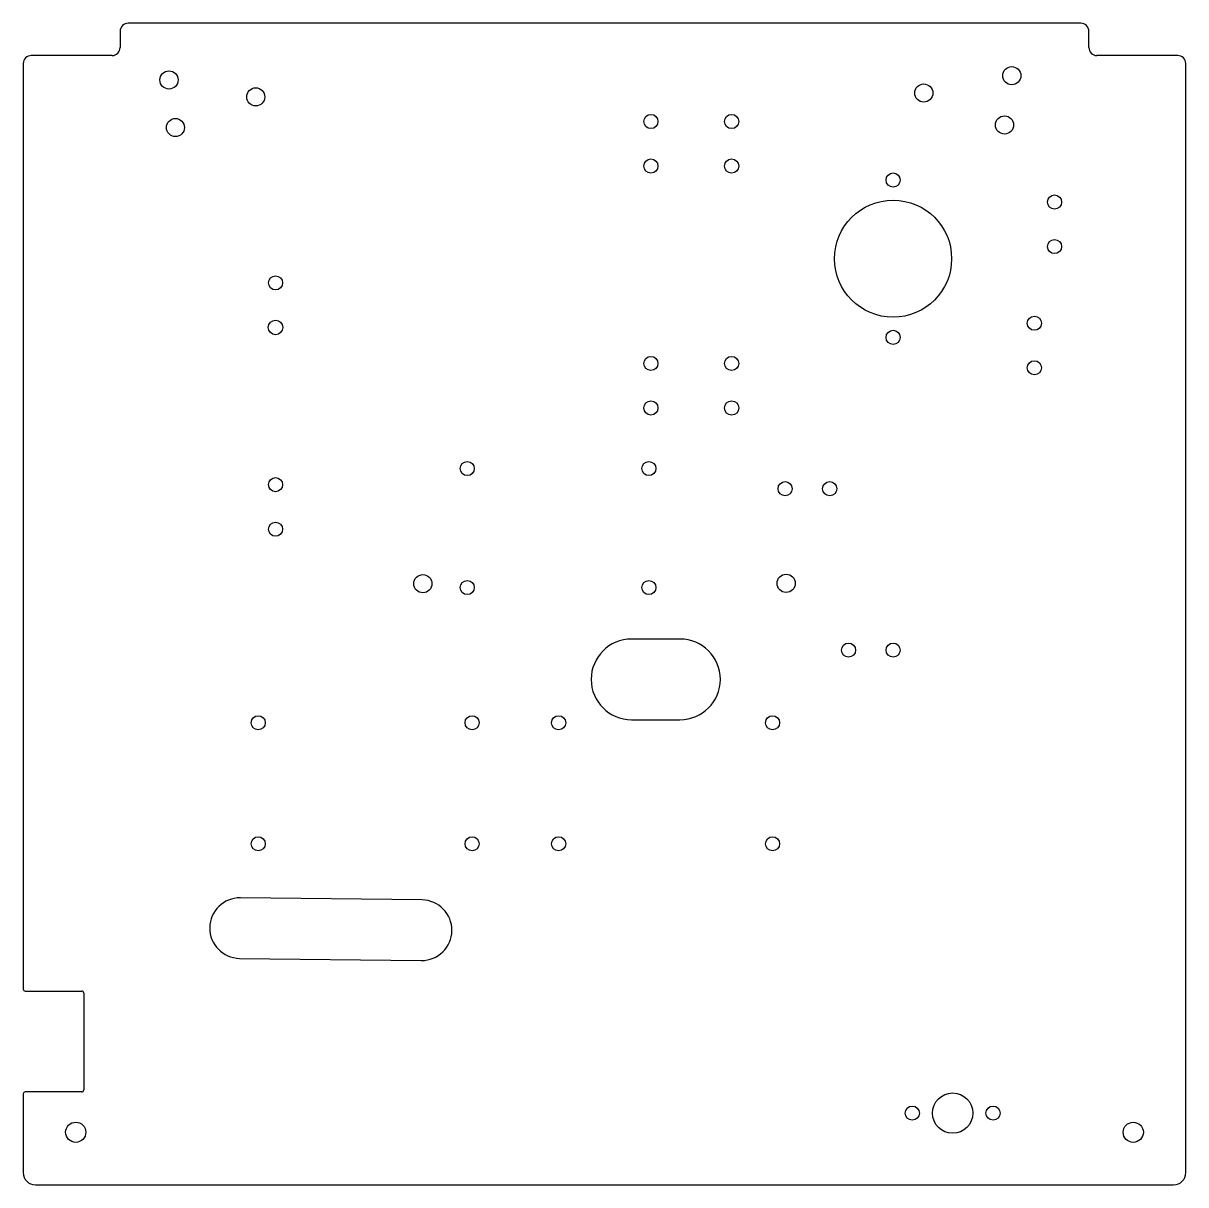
# Model space of a CAD drawing. Header units: millimetres. Extents: x -143 to 145, y -150 to 138.
import ezdxf

# ---------------------------------------------------------------- set-up
doc = ezdxf.new("R2010")
doc.units = ezdxf.units.MM

msp = doc.modelspace()

# ---------------------------------------------------------------- linework, layer by layer
at = {"color": 7, "linetype": 'Continuous', "lineweight": 25}
for p, q in [((-119, 135.85), (-119, 131.85)), ((119, 137.85), (-117, 137.85)), ((121, 131.85), (121, 135.85)), ((-121, 129.85), (-141, 129.85)), ((143, 129.85), (123, 129.85)), ((-143, 127.85), (-143, -101.5)), ((145, -147), (145, 127.85)), ((19.7, -14.77), (7.7, -14.77)), ((7.7, -34.77), (19.7, -34.77)), ((-44.21, -79.42), (-89.21, -78.89)), ((-89.39, -93.89), (-44.39, -94.42)), ((-142.5, -102), (-128.5, -102)), ((-128, -102.5), (-128, -126.5)), ((-143, -127.5), (-143, -147)), ((-128.5, -127), (-142.5, -127)), ((-140, -150), (142, -150))]:
    msp.add_line(p, q, dxfattribs=at)
for centre, radius in [((101.9, 124.85), 2.25), ((-106.9, 123.8), 2.25), ((-85.4, 119.6), 2.25), ((80.1, 120.55), 2.25), ((12.5, 113.5), 1.75), ((32.5, 113.5), 1.75), ((-105.3, 112), 2.25), ((100.1, 112.65), 2.25), ((12.5, 102.46), 1.75), ((32.5, 102.46), 1.75), ((72.5, 99), 1.75), ((112.5, 93.54), 1.75), ((72.5, 79.5), 14.5), ((112.5, 82.5), 1.75), ((-80.5, 73.5), 1.75), ((-80.5, 62.46), 1.8), ((107.5, 63.5), 1.75), ((72.5, 60), 1.75), ((12.5, 53.54), 1.75), ((32.5, 53.54), 1.75), ((107.5, 52.46), 1.75), ((12.5, 42.5), 1.75), ((32.5, 42.5), 1.77), ((-33, 27.5), 1.75), ((12, 27.5), 1.75), ((-80.5, 23.5), 1.75), ((45.75, 22.5), 1.75), ((56.79, 22.5), 1.75), ((-80.5, 12.46), 1.75), ((-44, -1.05), 2.25), ((46, -0.95), 2.25), ((-33, -2), 1.75), ((12, -2), 1.75), ((61.46, -17.5), 1.75), ((72.5, -17.5), 1.75), ((-84.79, -35.5), 1.75), ((-31.79, -35.5), 1.75), ((-10.37, -35.5), 1.75), ((42.63, -35.5), 1.75), ((-84.79, -65.5), 1.75), ((-31.79, -65.5), 1.75), ((-10.37, -65.5), 1.75), ((42.63, -65.5), 1.75), ((87.25, -132.25), 5), ((77.25, -132.25), 1.75), ((97.25, -132.25), 1.75), ((-130, -136.99), 2.5), ((132, -137), 2.5)]:
    msp.add_circle(centre, radius, dxfattribs=at)
for centre, radius, start, end in [((-117, 135.85), 2, 90, 180), ((119, 135.85), 2, 0, 90), ((-141, 127.85), 2, 90, 180), ((-121, 131.85), 2, 270, 0), ((123, 131.85), 2, 180, 270), ((143, 127.85), 2, 0, 90), ((7.7, -24.77), 10, 90, 270), ((19.7, -24.77), 10, 270, 90), ((-89.3, -86.39), 7.5, 89.3205, 269.3205), ((-44.3, -86.92), 7.5, 269.3205, 89.3205), ((-142.5, -101.5), 0.5, 180, 270), ((-128.5, -102.5), 0.5, 360, 90), ((-128.5, -126.5), 0.5, 270, 360), ((-142.5, -127.5), 0.5, 90, 180), ((-140, -147), 3, 180, 270), ((142, -147), 3, 270, 0)]:
    msp.add_arc(centre, radius, start, end, dxfattribs=at)

doc.saveas('drawing.dxf')
